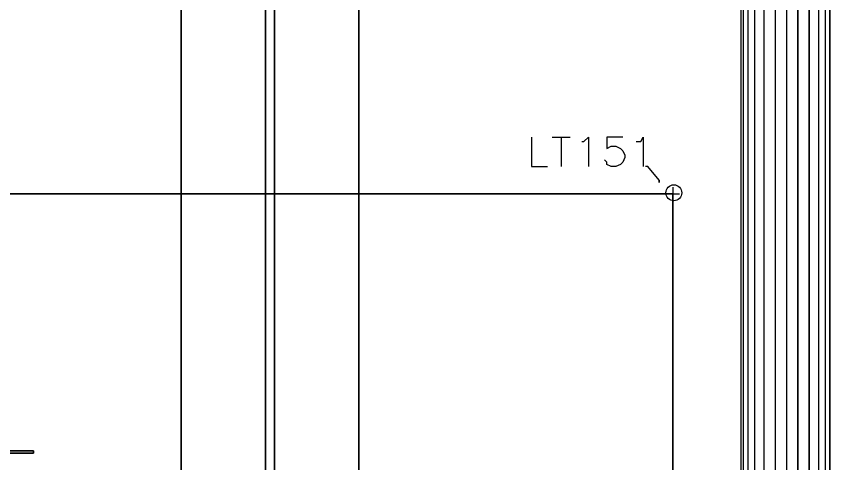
# Model space of a CAD drawing. Header units: metres. Extents: x 114 to 218, y 8 to 180.
# Drawn here: x 140.08 to 145.58, y 102.69 to 105.72 of the extents above; entities that cross this region are included whole.
import ezdxf

# ---------------------------------------------------------------- set-up
doc = ezdxf.new("R2010")
doc.units = ezdxf.units.M
doc.header["$MEASUREMENT"] = 0
for name, color, linetype in [('E-LIGHT', 7, 'Continuous'), ('E-LIGHT-CLRANCE', 7, 'Continuous'), ('E-TFP-LIGHT', 7, 'Continuous'), ('M-RA2S-Conn', 7, 'Continuous'), ('M-SA2S-Round', 7, 'Continuous'), ('S-3D-BEAM', 7, 'Continuous')]:
    doc.layers.add(name, color=color, linetype=linetype)

msp = doc.modelspace()

# ---------------------------------------------------------------- linework, layer by layer
at = {"layer": 'E-LIGHT', "color": 5, "true_color": 0x0000ff}
for points in [[(139.7173, 102.0987), (139.7173, 104.5137), (144.5164, 104.5137), (144.5164, 102.0987), (144.5164, 104.5137), (139.7173, 104.5137), (139.7173, 102.0987)], [(144.5164, 104.5137), (144.5164, 104.5137)], [(144.5164, 104.5137), (144.5164, 104.5137)]]:
    msp.add_lwpolyline(points, dxfattribs=at)
at = {"layer": 'E-LIGHT-CLRANCE', "color": 150, "true_color": 0x007fff}
for points in [[(139.7173, 102.0987), (139.7173, 104.5137), (144.5164, 104.5137), (144.5164, 102.0987), (144.5164, 104.5137), (139.7173, 104.5137), (139.7173, 102.0987)], [(144.5164, 104.5137), (144.5164, 104.5137)], [(144.5164, 104.5137), (144.5164, 104.5137)]]:
    msp.add_lwpolyline(points, dxfattribs=at)
at = {"layer": 'E-TFP-LIGHT', "color": 5, "true_color": 0x0000ff}
for points in [[(143.5627, 104.8982), (143.5627, 104.6983), (143.6704, 104.6983)], [(143.7012, 104.8982), (143.8242, 104.8982)], [(143.7627, 104.8982), (143.7627, 104.6983)], [(143.9011, 104.8675), (143.9165, 104.8675), (143.9473, 104.8982), (143.9473, 104.6983)], [(144.178, 104.8982), (144.0703, 104.8982), (144.0703, 104.8213), (144.1011, 104.8367), (144.1319, 104.8367), (144.1626, 104.8213), (144.178, 104.8059), (144.1934, 104.7752), (144.1934, 104.7598), (144.178, 104.729), (144.1626, 104.7136), (144.1319, 104.6983), (144.1011, 104.6983), (144.0703, 104.7136), (144.0703, 104.729), (144.055, 104.7444)], [(144.2703, 104.8675), (144.3011, 104.8675), (144.3164, 104.8982), (144.3164, 104.6983)], [(144.4241, 104.606), (144.3472, 104.6983), (144.3318, 104.6983)], [(144.4241, 104.606), (144.4241, 104.5906), (144.4241, 104.5906), (144.4241, 104.606), (144.4241, 104.606)], [(144.5164, 104.5598), (144.5164, 104.5137), (144.5625, 104.5137)], [(144.5164, 104.4675), (144.5164, 104.5137), (144.4703, 104.5137)], [(144.5164, 104.5137), (144.5164, 104.5137)], [(144.5164, 104.5137), (144.5164, 104.5137)], [(144.5625, 104.5137), (144.5625, 104.5137)]]:
    msp.add_lwpolyline(points, dxfattribs=at)
msp.add_circle((144.5241, 104.5214), 0.0538, dxfattribs=at)
at = {"layer": 'M-RA2S-Conn', "color": 6, "true_color": 0xff00ff}
for points in [[(132.7032, 102.7602), (132.7032, 102.7755), (132.7032, 102.7602), (140.1942, 102.7602), (140.1942, 102.7755), (140.1942, 102.7602), (132.7032, 102.7602)], [(140.1942, 102.7755), (132.7032, 102.7755), (140.1942, 102.7755)], [(140.1942, 102.7755), (140.1942, 102.7755)], [(140.1942, 102.7755), (140.1942, 102.7755)], [(140.1942, 102.7602), (140.1942, 102.7602)], [(140.1942, 102.7602), (140.1942, 102.7602)]]:
    msp.add_lwpolyline(points, dxfattribs=at)
at = {"layer": 'M-SA2S-Round', "color": 5, "true_color": 0x0000ff}
for points in [[(144.9779, 108.236), (144.9932, 108.236), (144.9932, 102.2833)], [(144.9932, 108.236), (144.9779, 108.236), (144.9779, 102.2833), (144.9932, 102.2833)], [(144.9932, 108.236), (145.024, 108.236), (145.024, 102.2833)], [(145.024, 108.236), (144.9932, 108.236), (144.9932, 102.2833), (145.024, 102.2833)], [(145.024, 108.236), (145.0701, 108.236), (145.0701, 102.2833)], [(145.0701, 108.236), (145.024, 108.236), (145.024, 102.2833), (145.0701, 102.2833)], [(145.0701, 108.236), (145.1317, 108.236), (145.1317, 102.2833)], [(145.1317, 108.236), (145.0701, 108.236), (145.0701, 102.2833), (145.1317, 102.2833)], [(145.1317, 108.236), (145.2086, 108.236), (145.2086, 102.2833)], [(145.2086, 108.236), (145.1317, 108.236), (145.1317, 102.2833), (145.2086, 102.2833)], [(145.2086, 108.236), (145.2855, 108.236), (145.2855, 102.2833)], [(145.2855, 108.236), (145.2086, 108.236), (145.2086, 102.2833), (145.2855, 102.2833)], [(145.3624, 108.236), (145.2855, 108.236), (145.2855, 102.2833), (145.3624, 102.2833)], [(145.3624, 102.2833), (145.3624, 108.236), (145.4393, 108.236), (145.4393, 102.2833)], [(145.4393, 108.236), (145.3624, 108.236), (145.3624, 102.2833), (145.4393, 102.2833), (145.4393, 108.236)], [(145.4393, 108.236), (145.5008, 108.236), (145.5008, 102.2833)], [(145.5008, 108.236), (145.5008, 102.2833), (145.4393, 102.2833)], [(145.5008, 108.236), (145.547, 108.236), (145.547, 102.2833)], [(145.547, 108.236), (145.547, 102.2833)], [(145.5777, 108.236), (145.5777, 102.2833), (145.5777, 108.236), (145.5777, 102.2833)]]:
    msp.add_lwpolyline(points, dxfattribs=at)
at = {"layer": 'S-3D-BEAM', "color": 4, "true_color": 0x00ffff}
for points in [[(141.194, 107.2209), (142.3937, 107.2209), (142.3937, 107.2209), (142.3937, 79.3184), (141.194, 79.3184), (141.194, 107.2209)], [(141.194, 79.3184), (141.194, 107.2209), (141.194, 79.3184)], [(141.7631, 107.2209), (141.194, 107.2209), (141.194, 107.2209), (141.194, 79.3184), (141.7631, 79.3184), (141.7631, 107.2209)], [(141.194, 107.2209), (141.7631, 107.2209), (141.7631, 107.2209), (141.7631, 79.3184), (141.194, 79.3184), (141.194, 107.2209)], [(141.194, 79.3184), (141.194, 107.2209), (141.194, 79.3184)], [(142.3937, 107.2209), (141.194, 107.2209), (141.194, 107.2209), (141.194, 79.3184), (142.3937, 79.3184), (142.3937, 107.2209)], [(141.8246, 107.2209), (142.3937, 107.2209), (141.8246, 107.2209), (141.8246, 107.2209), (141.8246, 79.3184), (142.3937, 79.3184), (142.3937, 107.2209), (141.194, 107.2209), (141.7631, 107.2209)], [(141.7631, 79.3184), (141.7631, 107.2209), (141.7631, 79.3184)], [(141.8246, 107.2209), (142.3937, 107.2209), (142.3937, 107.2209), (142.3937, 79.3184), (141.8246, 79.3184), (141.8246, 107.2209)], [(141.8246, 79.3184), (141.8246, 107.2209), (141.8246, 79.3184)], [(142.3937, 79.3184), (142.3937, 107.2209), (142.3937, 79.3184)], [(142.3937, 79.3184), (142.3937, 107.2209), (142.3937, 79.3184)]]:
    msp.add_lwpolyline(points, dxfattribs=at)

doc.saveas('drawing.dxf')
